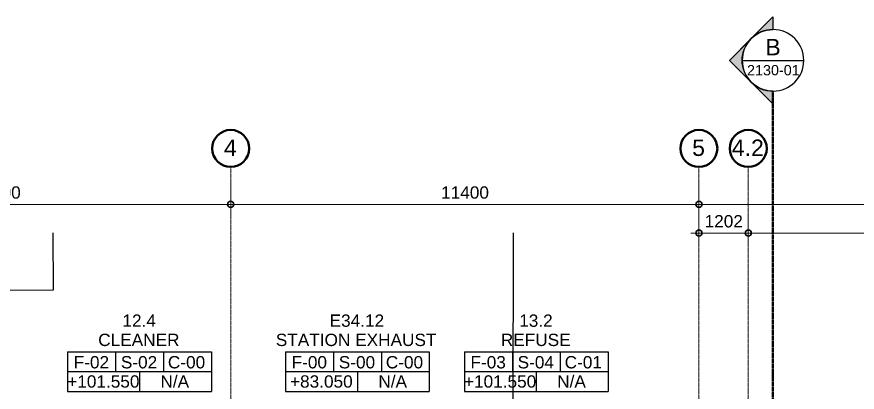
# Model space of a CAD drawing. Header units: millimetres. Extents: x -915437 to -840849, y -5243 to 29956.
# Drawn here: x -886689 to -866228, y 20814 to 29956 of the extents above; entities that cross this region are included whole.
import ezdxf

# ---------------------------------------------------------------- set-up
doc = ezdxf.new("R2010")
doc.units = ezdxf.units.MM
doc.linetypes.add('DPA_Grid _ Level 100', pattern=[10, 5.5, -1.6, 1.3, -1.6])
for name, color, linetype, lineweight in [('A-ANNO-DIMS', 1, 'Continuous', 9), ('A-ANNO-DIMS-100', 1, 'Continuous', 9), ('A-MASS', 2, 'Continuous', 35), ('A-ROOM-IDEN', 3, 'Continuous', 25), ('A-ROOM-LINE', 3, 'Continuous', 25), ('G-ANNO-SECL', 3, 'Continuous', 9), ('S-GRID', 251, 'Continuous', 9), ('S-GRID-IDEN', 3, 'Continuous', 50)]:
    doc.layers.add(name, color=color, linetype=linetype, lineweight=lineweight)
doc.styles.add('Arial', font='arial.ttf', dxfattribs={"height": 400})
doc.styles.add('Arial_1', font='arial.ttf', dxfattribs={"height": 250})
doc.styles.add('Arial_3', font='arial.ttf', dxfattribs={"height": 300})
doc.dimstyles.new('DPA-DIM-3_0_C-C', dxfattribs={"dimscale": 304.8, "dimtxt": 306.07782, "dimasz": 0.492126, "dimexe": 0.656168, "dimexo": 0.0625, "dimgap": 0.164042, "dimtad": 1, "dimdec": 0, "dimzin": 0, "dimdsep": 46, "dimtxsty": 'Arial_3', "dimblk1": 'DOTBLANK', "dimblk2": 'DOTBLANK', "dimsah": 1, "dimcen": 0.09, "dimdle": 0.656168, "dimadec": 8, "dimazin": 0, "dimtfac": 1, "dimtdec": 4, "dimtix": 1, "dimtmove": 0, "dimatfit": 3, "dimfxl": 1.312336, "dimfxlon": 1, "dimtvp": 1, "dimtolj": 1, "dimtzin": 0, "dimarcsym": 2})

# ---------------------------------------------------------------- blocks, each defined once
blk = doc.blocks.new('Grid - 100 Scale-2291345-4211-01 ENLARGED ENTRANCE 1 GROUND LEVEL - REFLECTED CEILING PLAN')
at = {"layer": 'S-GRID-IDEN'}
blk.add_circle((0, 0), 4.5, dxfattribs=at)
blk = doc.blocks.new('Section - Section Head-531884-4211-01 ENLARGED ENTRANCE 1 GROUND LEVEL - REFLECTED CEILING PLAN')
at = {"layer": 'G-ANNO-SECL'}
h = blk.add_hatch(color=256, dxfattribs=at)
edge = h.paths.add_edge_path()
edge.add_line((-12.8, 5.3), (-7.5, 10.61))
edge.add_line((-7.5, 10.61), (-2.2, 5.3))
edge.add_arc((-7.5, 0), 7.5, 45, 135)
h = blk.add_hatch(color=256, dxfattribs=at)
edge = h.paths.add_edge_path()
edge.add_arc((-7.5, 0), 7.5, 0, 45)
edge.add_line((-2.2, 5.3), (3.11, 0))
edge.add_line((3.11, 0), (0, 0))
edge = h.paths.add_edge_path()
edge.add_line((-15, 0), (-18.11, 0))
edge.add_line((-18.11, 0), (-12.8, 5.3))
edge.add_arc((-7.5, 0), 7.5, 135, 180)
at = {"layer": 'G-ANNO-SECL', "lineweight": 25}
for p, q in [((-7.5, 10.61), (-18.11, 0)), ((-7.5, 10.61), (-12.8, 5.3)), ((3.11, 0), (-7.5, 10.61)), ((-2.2, 5.3), (-7.5, 10.61)), ((-12.8, 5.3), (-18.11, 0)), ((3.11, 0), (-2.2, 5.3)), ((-18.11, 0), (-15, 0)), ((-18.11, 0), (-15, 0)), ((0, 0), (3.11, 0)), ((0, 0), (3.11, 0))]:
    blk.add_line(p, q, dxfattribs=at)
blk.add_circle((-7.5, 0), 7.5, dxfattribs=at)
for start, end in [(45, 135), (135, 180), (0, 45)]:
    blk.add_arc((-7.5, 0), 7.5, start, end, dxfattribs=at)
blk = doc.blocks.new('DIMBLOCK2-4211-01 ENLARGED ENTRANCE 1 GROUND LEVEL - REFLECTED CEILING PLAN')
at = {"layer": 'A-ANNO-DIMS-100'}
for p, q in [((-892882, 25788), (-892882, 25188)), ((-892882, 25388), (-892882, 25788)), ((-881482, 25788), (-881482, 25188)), ((-881482, 25388), (-881482, 25788)), ((-892882, 25388), (-881482, 25388))]:
    blk.add_line(p, q, dxfattribs=at)
at = {"layer": 'A-ANNO-DIMS-100', "lineweight": 35}
for centre in [(-892882, 25388), (-881482, 25388)]:
    blk.add_circle(centre, 75, dxfattribs=at)
at = {"layer": 'A-ANNO-DIMS-100', "color": 0, "insert": (-887759, 25827), "char_height": 300, "width": 1384.41, "attachment_point": 1, "line_spacing_factor": 0.941778, "style": 'Arial_3'}
blk.add_mtext('11400', dxfattribs=at)
blk = doc.blocks.new('_DotBlank')
at = {"color": 0, "linetype": 'ByBlock', "lineweight": -2}
blk.add_line((-0.5, 0), (-1, 0), dxfattribs=at)
blk.add_circle((0, 0), 0.5, dxfattribs=at)
blk = doc.blocks.new('DIMBLOCK3-4211-01 ENLARGED ENTRANCE 1 GROUND LEVEL - REFLECTED CEILING PLAN')
at = {"layer": 'A-ANNO-DIMS-100'}
for p, q in [((-881482, 25788), (-881482, 25188)), ((-881482, 25388), (-881482, 25788)), ((-870082, 25788), (-870082, 25188)), ((-870082, 25388), (-870082, 25788)), ((-881482, 25388), (-870082, 25388))]:
    blk.add_line(p, q, dxfattribs=at)
at = {"layer": 'A-ANNO-DIMS-100', "lineweight": 35}
for centre in [(-881482, 25388), (-870082, 25388)]:
    blk.add_circle(centre, 75, dxfattribs=at)
at = {"layer": 'A-ANNO-DIMS-100', "color": 0, "insert": (-876359, 25827), "char_height": 300, "width": 1384.41, "attachment_point": 1, "line_spacing_factor": 0.941778, "style": 'Arial_3'}
blk.add_mtext('11400', dxfattribs=at)
blk = doc.blocks.new('DIMBLOCK4-4211-01 ENLARGED ENTRANCE 1 GROUND LEVEL - REFLECTED CEILING PLAN')
at = {"layer": 'A-ANNO-DIMS-100'}
for p, q in [((-870082, 25788), (-870082, 25188)), ((-870082, 25388), (-870082, 25788)), ((-858682, 25788), (-858682, 25188)), ((-858682, 25388), (-858682, 25788)), ((-870082, 25388), (-858682, 25388))]:
    blk.add_line(p, q, dxfattribs=at)
at = {"layer": 'A-ANNO-DIMS-100', "lineweight": 35}
for centre in [(-870082, 25388), (-858682, 25388)]:
    blk.add_circle(centre, 75, dxfattribs=at)
at = {"layer": 'A-ANNO-DIMS-100', "color": 0, "insert": (-864959, 25827), "char_height": 300, "width": 1384.41, "attachment_point": 1, "line_spacing_factor": 0.941778, "style": 'Arial_3'}
blk.add_mtext('11400', dxfattribs=at)
blk = doc.blocks.new('DIMBLOCK12-4211-01 ENLARGED ENTRANCE 1 GROUND LEVEL - REFLECTED CEILING PLAN')
at = {"layer": 'A-ANNO-DIMS-100'}
for p, q in [((-870082, 25088), (-870082, 24488)), ((-870082, 24688), (-870082, 25088)), ((-868881, 25088), (-868881, 24488)), ((-868881, 24688), (-868881, 25088)), ((-870282, 24688), (-868881, 24688))]:
    blk.add_line(p, q, dxfattribs=at)
at = {"layer": 'A-ANNO-DIMS-100', "lineweight": 35}
for centre in [(-870082, 24688), (-868881, 24688)]:
    blk.add_circle(centre, 75, dxfattribs=at)
at = {"layer": 'A-ANNO-DIMS-100', "color": 0, "insert": (-869943, 25127), "char_height": 300, "width": 1107.53, "attachment_point": 1, "line_spacing_factor": 0.941778, "style": 'Arial_3'}
blk.add_mtext('1202', dxfattribs=at)
blk = doc.blocks.new('DIMBLOCK13-4211-01 ENLARGED ENTRANCE 1 GROUND LEVEL - REFLECTED CEILING PLAN')
at = {"layer": 'A-ANNO-DIMS-100'}
for p, q in [((-868881, 25088), (-868881, 24488)), ((-868881, 24688), (-868881, 25088)), ((-858682, 25088), (-858682, 24488)), ((-858682, 24688), (-858682, 25088)), ((-868881, 24688), (-858682, 24688))]:
    blk.add_line(p, q, dxfattribs=at)
at = {"layer": 'A-ANNO-DIMS-100', "lineweight": 35}
for centre in [(-868881, 24688), (-858682, 24688)]:
    blk.add_circle(centre, 75, dxfattribs=at)
at = {"layer": 'A-ANNO-DIMS-100', "color": 0, "insert": (-864358, 25127), "char_height": 300, "width": 1384.41, "attachment_point": 1, "line_spacing_factor": 0.941778, "style": 'Arial_3'}
blk.add_mtext('10198', dxfattribs=at)
blk = doc.blocks.new('DPA_Room Tag Box - Standard-4486259-4211-01 ENLARGED ENTRANCE 1 GROUND LEVEL - REFLECTED CEILING PLAN')
at = {"layer": 'A-ROOM-LINE'}
for p, q in [((-17.5, -2.94), (-17.5, -12.6)), ((-17.5, -2.94), (17.5, -2.94)), ((-5.83, -2.94), (-5.83, -7.77)), ((5.83, -2.94), (5.83, -7.77)), ((17.5, -2.94), (17.5, -12.6)), ((-17.5, -7.77), (17.5, -7.77)), ((0, -7.77), (0, -12.6)), ((-17.5, -12.6), (17.5, -12.6))]:
    blk.add_line(p, q, dxfattribs=at)

msp = doc.modelspace()

# ---------------------------------------------------------------- linework, layer by layer
at = {"layer": 'A-MASS', "lineweight": 25}
for p, q in [((-885814.1, 24694.6), (-885805.9, 23297.7)), ((-874607.6, 19331.4), (-874599, 24694.6)), ((-885805.9, 23297.7), (-909284.6, 23160.1))]:
    msp.add_line(p, q, dxfattribs=at)
at = {"layer": 'G-ANNO-SECL', "lineweight": 25}
msp.add_line((-869028.4, 28895.2), (-867528.4, 28895.2), dxfattribs=at)
at = {"layer": 'G-ANNO-SECL', "linetype": 'DPA_Grid _ Level 100', "lineweight": 50}
msp.add_line((-868278.4, 28145.2), (-868278.4, 2536), dxfattribs=at)
at = {"layer": 'S-GRID', "linetype": 'DPA_Grid _ Level 100'}
for p, q in [((-881482.4, -5243.1), (-881482.4, 26301)), ((-870082.4, -5243.1), (-870082.4, 26301)), ((-868880.5, -5243.1), (-868880.5, 26301))]:
    msp.add_line(p, q, dxfattribs=at)

# ---------------------------------------------------------------- block references
at = {"layer": 'A-ROOM-IDEN', "xscale": 99.99999999999993, "yscale": 99.99999999999993, "zscale": 99.99999999999993}
for p in [(-883701.7, 22093.8), (-878395.9, 22093.8), (-874041.3, 22093.8)]:
    msp.add_blockref('DPA_Room Tag Box - Standard-4486259-4211-01 ENLARGED ENTRANCE 1 GROUND LEVEL - REFLECTED CEILING PLAN', p, dxfattribs=at)
at = {"layer": 'G-ANNO-SECL', "lineweight": 25, "extrusion": (0, 0, -1), "xscale": 99.99999999999993, "yscale": 99.99999999999993, "zscale": 99.99999999999993, "rotation": 270.0000000000003}
msp.add_blockref('Section - Section Head-531884-4211-01 ENLARGED ENTRANCE 1 GROUND LEVEL - REFLECTED CEILING PLAN', (868278.4, 28145.2), dxfattribs=at)
at = {"layer": 'S-GRID-IDEN', "xscale": 99.99999999999993, "yscale": 99.99999999999993, "zscale": 99.99999999999993}
for p in [(-881482.4, 26751), (-870082.4, 26751), (-868880.5, 26751)]:
    msp.add_blockref('Grid - 100 Scale-2291345-4211-01 ENLARGED ENTRANCE 1 GROUND LEVEL - REFLECTED CEILING PLAN', p, dxfattribs=at)

# ---------------------------------------------------------------- texts
at = {"layer": 'A-ROOM-IDEN', "lineweight": 9, "char_height": 300, "attachment_point": 1, "style": 'Arial_3'}
for s, insert, width in [('12.4', (-884117.8, 22706.4), 1010.126), ('E34.12', (-879073.5, 22706.4), 1643.459), ('13.2', (-874457.4, 22706.4), 1010.126), ('CLEANER', (-884707.2, 22237.5), 2429.113), ('STATION EXHAUST', (-880383.4, 22237.5), 4810.125), ('REFUSE', (-874904.8, 22237.5), 2084.387), ('F-02', (-885304.4, 21693.3), 1058.227), ('S-02', (-884156.2, 21693.3), 1090.295), ('C-00', (-883011.1, 21693.3), 1114.346), ('F-00', (-879998.6, 21693.3), 1058.227), ('S-00', (-878850.4, 21693.3), 1090.295), ('C-00', (-877705.3, 21693.3), 1114.346), ('F-03', (-875643.9, 21693.3), 1058.227), ('S-04', (-874495.8, 21693.3), 1090.295), ('C-01', (-873350.7, 21693.3), 1114.346), ('+101.550', (-885462.4, 21224.6), 2172.573), ('N/A', (-883192.6, 21224.6), 857.806), ('+83.050', (-880037.7, 21224.6), 1883.966), ('N/A', (-877886.8, 21224.6), 857.806), ('+101.550', (-875802, 21224.6), 2172.573), ('N/A', (-873532.2, 21224.6), 857.806)]:
    msp.add_mtext(s, dxfattribs=dict(at, insert=insert, width=width))
at = {"layer": 'G-ANNO-SECL', "lineweight": 25, "attachment_point": 1}
for s, insert, char_height, width, style in [('B', (-868463.3, 29417.2), 400, 456.962, 'Arial'), ('2130-01', (-868909.8, 28781.4), 250, 1539.24, 'Arial_1')]:
    msp.add_mtext(s, dxfattribs=dict(at, insert=insert, char_height=char_height, width=width, style=style))
at = {"layer": 'S-GRID-IDEN', "lineweight": 9, "char_height": 400, "attachment_point": 1, "style": 'Arial'}
for s, insert, width in [('4', (-881645.7, 26966.9), 376.793), ('5', (-870245.7, 26966.9), 376.793), ('4.2', (-869278.3, 26966.9), 945.991)]:
    msp.add_mtext(s, dxfattribs=dict(at, insert=insert, width=width))

# ---------------------------------------------------------------- dimensions: what is measured, and where the dimension line sits
at = {"layer": 'A-ANNO-DIMS'}
for base, p1, p2, override, picture, middle in [((-881482.4, 25388), (-892882.4, 25788), (-881482.4, 25788), {"dimpost": '<>', "dimfxl": 11400}, 'DIMBLOCK2-4211-01 ENLARGED ENTRANCE 1 GROUND LEVEL - REFLECTED CEILING PLAN', (-887182.4, 25591.2)), ((-870082.4, 25388), (-881482.4, 25788), (-870082.4, 25788), {"dimpost": '<>', "dimfxl": 11400}, 'DIMBLOCK3-4211-01 ENLARGED ENTRANCE 1 GROUND LEVEL - REFLECTED CEILING PLAN', (-875782.4, 25591.2)), ((-858682.4, 25388), (-870082.4, 25788), (-858682.4, 25788), {"dimpost": '<>', "dimfxl": 11400}, 'DIMBLOCK4-4211-01 ENLARGED ENTRANCE 1 GROUND LEVEL - REFLECTED CEILING PLAN', (-864382.4, 25591.2)), ((-868880.5, 24688), (-870082.4, 25088), (-868880.5, 25088), {"dimpost": '<>', "dimfxl": 1201.861185}, 'DIMBLOCK12-4211-01 ENLARGED ENTRANCE 1 GROUND LEVEL - REFLECTED CEILING PLAN', (-869481.4, 24891.2)), ((-858682.4, 24688), (-868880.5, 25088), (-858682.4, 25088), {"dimpost": '<>', "dimfxl": 10198.138815}, 'DIMBLOCK13-4211-01 ENLARGED ENTRANCE 1 GROUND LEVEL - REFLECTED CEILING PLAN', (-863781.4, 24891.2))]:
    dim = msp.add_linear_dim(base=base, p1=p1, p2=p2, dimstyle='DPA-DIM-3_0_C-C', override=override, dxfattribs=at)
    dim.commit()
    dim.dimension.update_dxf_attribs({"geometry": picture, "text_midpoint": middle})

doc.saveas('drawing.dxf')
